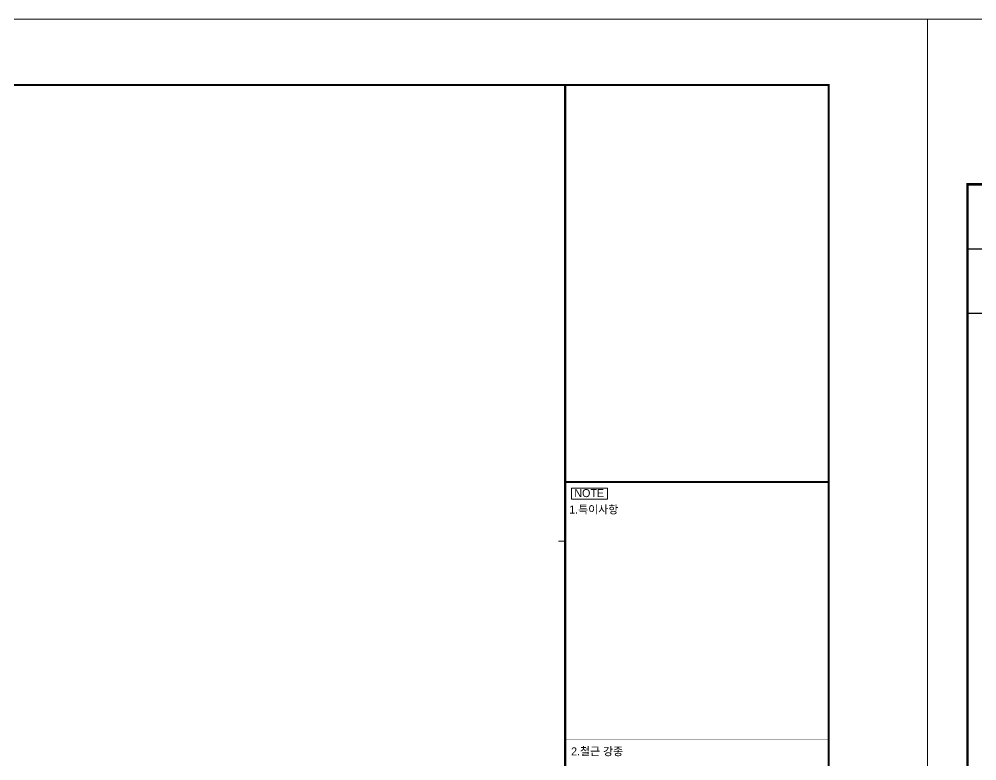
# Model space of a CAD drawing. Header units: millimetres. Extents: x 317501 to 814054, y -400799 to -14117.
# Drawn here: x 432536 to 439794, y -371249 to -365625 of the extents above; entities that cross this region are included whole.
import ezdxf

# ---------------------------------------------------------------- set-up
doc = ezdxf.new("R2010")
doc.units = ezdxf.units.MM
doc.header["$LTSCALE"] = 38
doc.layers.add('FORM-L', color=7, linetype='Continuous')
doc.layers.add('SHOPLINE', color=7, linetype='Continuous')
doc.layers.add('TEXT', color=3, linetype='Continuous', lineweight=9)
doc.layers.add('XTITLE', color=22, linetype='Continuous', lineweight=0)
doc.styles.add('XRebarSheet', font='Hmkmrhd_0.ttf')

# ---------------------------------------------------------------- blocks, each defined once
blk = doc.blocks.new('dhs_sheet2e')
at = {"color": 7}
blk.add_line((73013.1, 43498.2), (72813.3, 43498.2), dxfattribs=at)
for points in [[(84000, 0), (84000, 59329.4), (0, 59329.4), (0, 0)], [(73208.2, 45108.5), (74292.8, 45108.5), (74292.8, 44775), (73208.2, 44775)]]:
    blk.add_lwpolyline(points, close=True, dxfattribs=at)
at = {"color": 30, "const_width": 64.9}
blk.add_lwpolyline([(81003.6, 57331.7), (2996.4, 57331.7), (2996.4, 1997.6), (81003.6, 1997.6)], close=True, dxfattribs=at)
at = {"color": 30}
for points, const_width in [([(73013.1, 1997.6), (73013.1, 57331.7)], 64.9), ([(73013.1, 45291.6), (81003.6, 45291.6)], 64.9), ([(73013.1, 37482.7), (81003.6, 37482.7)], 1.25)]:
    blk.add_lwpolyline(points, dxfattribs=dict(at, const_width=const_width))
at = {"color": 7, "style": 'XRebarSheet'}
for s, p in [('NOTE', (73292, 44833.7)), ('1.특이사항', (73135.9, 44335.3)), ('2.철근 강종', (73193, 37000.1))]:
    blk.add_text(s, height=242.71, dxfattribs=at).set_placement(p)
blk = doc.blocks.new('ASGAWEGEA')
at = {"color": 255, "xscale": 0.25, "yscale": 0.25, "zscale": 0.25}
blk.add_blockref('dhs_sheet2e', (0, -14832.3), dxfattribs=at)
blk = doc.blocks.new('zsdfhetshts')
blk.add_lwpolyline([(0, 0), (15120, 0), (15120, 21384), (0, 21384)], close=True)
at = {"layer": 'FORM-L', "const_width": 32.6}
blk.add_lwpolyline([(504, 504), (14616, 504), (14616, 19296), (504, 19296)], close=True, dxfattribs=at)
at = {"layer": 'SHOPLINE'}
blk.add_line((504, 18480), (14625, 18480), dxfattribs=at)
blk.add_lwpolyline([(504, 19296), (14616, 19296), (14616, 17664), (504, 17664)], close=True, dxfattribs=at)

msp = doc.modelspace()

# ---------------------------------------------------------------- block references
at = {"layer": 'TEXT', "color": 4, "xscale": 0.6, "yscale": 0.6, "zscale": 0.6}
msp.add_blockref('zsdfhetshts', (439420.9, -378455.3), dxfattribs=at)
at = {"layer": 'XTITLE', "color": 6}
msp.add_blockref('ASGAWEGEA', (418420.9, -365624.9), dxfattribs=at)

doc.saveas('drawing.dxf')
